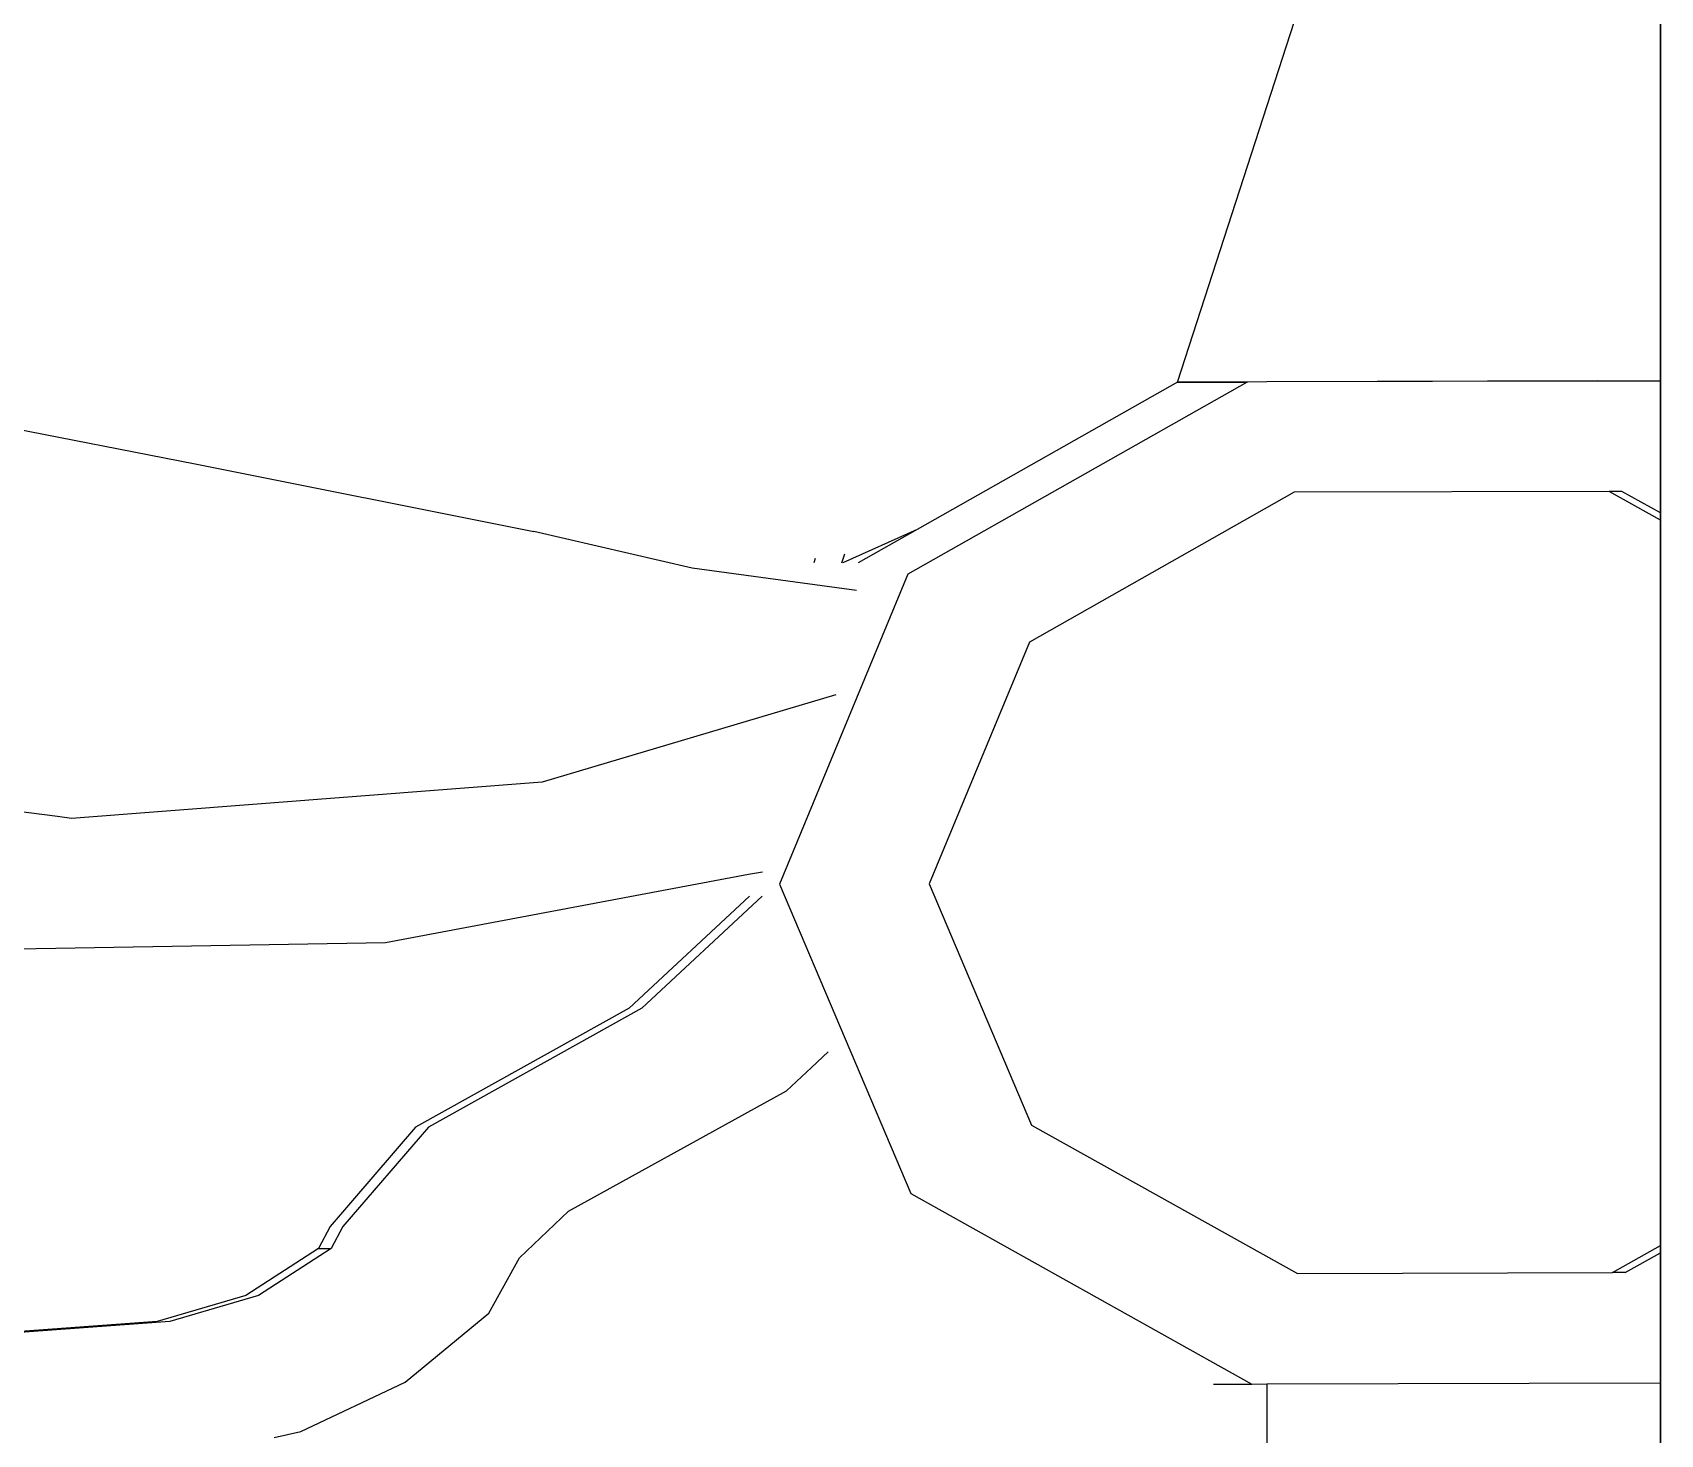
# Model space of a CAD drawing. Extents: x -24961 to 905641, y -154323 to 635957.
# Drawn here: x 395488.4 to 395828.2, y -104161.4 to -103868.6 of the extents above; entities that cross this region are included whole.
import ezdxf

# ---------------------------------------------------------------- set-up
doc = ezdxf.new("R2010")
doc.units = 0
doc.header["$LTSCALE"] = 1000
doc.header["$MEASUREMENT"] = 0
doc.layers.add('WALL', color=9, linetype='Continuous')

msp = doc.modelspace()

# ---------------------------------------------------------------- linework, layer by layer
for p, q in [((395727.4, -103941.6), (395769.81, -103810.87)), ((395828.24, -103814.77), (395828.24, -103941.36)), ((395384.89, -103931.85), (395522.37, -103958.68)), ((395741.97, -103941.6), (395671.14, -103981.75)), ((395727.4, -103941.6), (395673.1, -103972.38)), ((395746.07, -103941.55), (395727.4, -103941.6)), ((395727.4, -103941.6), (395741.97, -103941.6)), ((395746.07, -103941.59), (395741.97, -103941.6)), ((395815.17, -103941.36), (395746.07, -103941.55)), ((395815.24, -103941.4), (395746.07, -103941.59)), ((395746.07, -103941.59), (395746.07, -103941.55)), ((395815.24, -103941.4), (395815.17, -103941.36)), ((395815.17, -103941.36), (395828.24, -103941.36)), ((395828.24, -103941.36), (395815.24, -103941.4)), ((395828.24, -103941.36), (395828.24, -103968.93)), ((395522.37, -103958.68), (395593.02, -103972.82)), ((395751.74, -103964.61), (395696.51, -103995.92)), ((395817.54, -103964.44), (395751.74, -103964.61)), ((395820.18, -103964.43), (395817.54, -103964.44)), ((395828.24, -103970.41), (395817.54, -103964.44)), ((395828.24, -103968.93), (395820.18, -103964.43)), ((395828.24, -103968.93), (395828.24, -103970.41)), ((395828.24, -103970.41), (395828.24, -104121.92)), ((395626.11, -103980.48), (395593.02, -103972.82)), ((395673.1, -103972.38), (395657.56, -103979.32)), ((395673.1, -103972.38), (395660.78, -103979.36)), ((395651.55, -103979.26), (395651.84, -103978.35)), ((395657.36, -103979.32), (395657.96, -103977.48)), ((395660.38, -103985.12), (395626.11, -103980.48)), ((395671.14, -103981.75), (395644.31, -104046.48)), ((395696.51, -103995.92), (395675.59, -104046.39)), ((395656.07, -104006.92), (395594.8, -104025.13)), ((395493.63, -104032.34), (395399.07, -104019.94)), ((395594.8, -104025.13), (395496.49, -104032.71)), ((395496.49, -104032.71), (395493.63, -104032.34)), ((395562.07, -104058.64), (395637.89, -104044.39)), ((395637.89, -104044.39), (395640.76, -104043.85)), ((395675.59, -104046.39), (395696.97, -104096.75)), ((395638.07, -104048.93), (395612.96, -104072.32)), ((395640.71, -104048.93), (395615.61, -104072.32)), ((395644.31, -104046.48), (395671.72, -104111.06)), ((395474.15, -104060.14), (395562.07, -104058.64)), ((395612.96, -104072.32), (395568.37, -104097.19)), ((395615.61, -104072.32), (395571.02, -104097.19)), ((395651.01, -104084.74), (395654.52, -104081.45)), ((395645.81, -104089.63), (395651.01, -104084.74)), ((395600.28, -104114.74), (395645.81, -104089.63)), ((395568.37, -104097.19), (395550.52, -104117.91)), ((395571.02, -104097.19), (395553.17, -104117.91)), ((395696.97, -104096.75), (395752.47, -104127.76)), ((395671.72, -104111.06), (395742.91, -104150.83)), ((395590.05, -104124.5), (395600.28, -104114.74)), ((395550.52, -104117.91), (395548.1, -104122.55)), ((395553.17, -104117.91), (395550.75, -104122.55)), ((395548.1, -104122.55), (395532.91, -104132.36)), ((395550.75, -104122.55), (395535.56, -104132.36)), ((395548.1, -104122.55), (395550.75, -104122.55)), ((395583.68, -104136.06), (395590.05, -104124.5)), ((395818.26, -104127.57), (395828.24, -104121.92)), ((395820.9, -104127.57), (395828.24, -104123.42)), ((395828.24, -104121.92), (395828.24, -104123.42)), ((395828.24, -104123.42), (395828.24, -104150.6)), ((395752.47, -104127.76), (395818.26, -104127.57)), ((395820.9, -104127.57), (395818.26, -104127.57)), ((395532.91, -104132.36), (395514.42, -104137.79)), ((395535.56, -104132.36), (395517.07, -104137.79)), ((395514.42, -104137.79), (395449.13, -104142.5)), ((395517.07, -104137.79), (395451.78, -104142.5)), ((395566.15, -104150.44), (395583.68, -104136.06)), ((395544.37, -104160.74), (395566.15, -104150.44)), ((395734.93, -104150.83), (395742.91, -104150.83)), ((395742.91, -104150.83), (395746.07, -104150.82)), ((395746.07, -104150.82), (395828.24, -104150.6)), ((395746.07, -104150.82), (395746.07, -104196.7)), ((395828.24, -104150.6), (395828.24, -104319.04)), ((395538.86, -104161.98), (395544.37, -104160.74))]:
    msp.add_line(p, q)
at = {"layer": 'WALL'}
msp.add_line((395828.24, -110571.9), (395828.24, -101471.9), dxfattribs=at)

doc.saveas('drawing.dxf')
